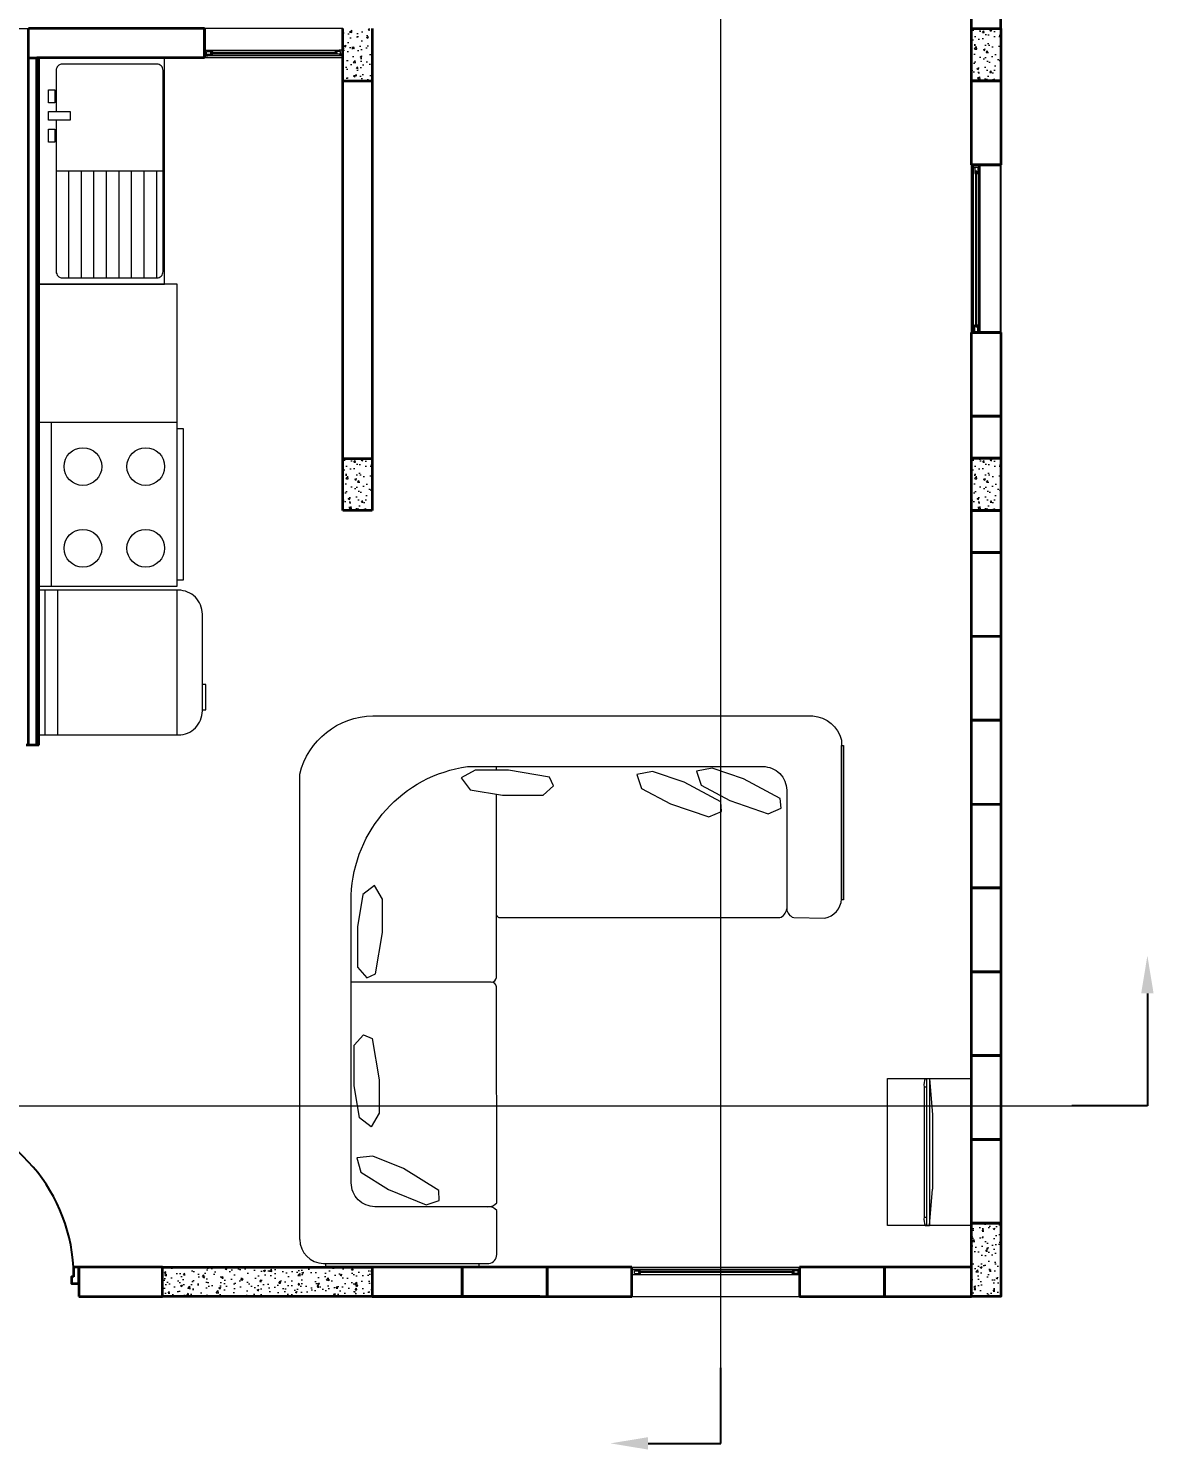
# Model space of a CAD drawing. Header units: inches. Extents: x -1721 to -596, y -6348 to -3031.
# Drawn here: x -664.06 to -658.69, y -3144.45 to -3137.67 of the extents above; entities that cross this region are included whole.
import ezdxf
from ezdxf import colors
from ezdxf.entities.mleader import LeaderData, LeaderLine
from ezdxf.math import Vec2, Vec3

# ---------------------------------------------------------------- set-up
doc = ezdxf.new("R2010")
doc.units = ezdxf.units.IN
doc.header["$MEASUREMENT"] = 0
for name, color, linetype, lineweight in [('A-DOOR-FULL', 4, 'Continuous', 25), ('A-FLOR-PATT', 8, 'Continuous', 18), ('A-FURN', 8, 'Continuous', 18), ('A-GLAZ-FULL', 4, 'Continuous', 18), ('A-WALL-FULL', 7, 'Continuous', 35), ('linee di sezione', 3, 'Continuous', 13)]:
    doc.layers.add(name, color=color, linetype=linetype, lineweight=lineweight)
doc.layers.add('Layer1', color=7, linetype='Continuous')
doc.styles.get("Standard").update_dxf_attribs({"font": 'Arial.ttf'})

msp = doc.modelspace()

# ---------------------------------------------------------------- hatches: boundary and pattern name
at = {"layer": 'A-FLOR-PATT'}
h = msp.add_hatch(dxfattribs=at)
h.set_pattern_fill('AR-CONC', color=256, scale=0.0005, style=0)
h.set_pattern_definition([(50, (-644.14583, -3056.56859), (0.091092334, -0.00796954), [0.009525, -0.104775]), (355, (-644.14583, -3056.56859), (-0.01762141, 0.09552832), [0.00762, -0.08382]), (100.451, (-644.13824, -3056.56926), (0.07347125, 0.08755834), [0.008095, -0.089045]), (46.1842, (-644.14583, -3056.54319), (0.13553952, -0.02102116), [0.0142875, -0.1571625]), (96.6356, (-644.13454, -3056.54495), (0.11870212, 0.12371278), [0.0121425, -0.1335675]), (351.184, (-644.14583, -3056.5432), (0.1187023, 0.12371256), [0.01143, -0.12573]), (21, (-644.13313, -3056.54954), (0.07580744, -0.05113276), [0.009525, -0.104775]), (326, (-644.13313, -3056.54954), (0.03090101, 0.09209398), [0.00762, -0.08382]), (71.4514, (-644.12681, -3056.553805), (0.10670825, 0.04096143), [0.008095, -0.089045]), (37.5, (-644.14583, -3056.568594), (0.001544302, 0.04227752), [0, -0.082804, 0, -0.08509, 0, -0.0841375]), (7.5, (-644.14583, -3056.568594), (0.033409831, 0.050090287), [0, -0.048514, 0, -0.080899, 0, -0.0320675]), (327.5, (-644.17415, -3056.568594), (0.067795298, -0.002864372), [0, -0.03175, 0, -0.09906, 0, -0.131445]), (317.5, (-644.18685, -3056.568594), (0.07406459, 0.012713246), [0, -0.041275, 0, -0.065786, 0, -0.093345])])
h.paths.add_polyline_path([(-662.4154, -3137.6695), (-662.5554, -3137.6695), (-662.5554, -3137.9195), (-662.4154, -3137.9195)])
h = msp.add_hatch(dxfattribs=at)
h.set_pattern_fill('AR-CONC', color=256, scale=0.0005, style=0)
h.set_pattern_definition([(50, (-641.14583, -3054.51859), (0.091092334, -0.00796954), [0.009525, -0.104775]), (355, (-641.14583, -3054.51859), (-0.01762141, 0.09552832), [0.00762, -0.08382]), (100.451, (-641.13824, -3054.51926), (0.07347125, 0.08755834), [0.008095, -0.089045]), (46.1842, (-641.14583, -3054.49319), (0.13553952, -0.02102116), [0.0142875, -0.1571625]), (96.6356, (-641.13454, -3054.49495), (0.11870212, 0.12371278), [0.0121425, -0.1335675]), (351.184, (-641.14583, -3054.4932), (0.1187023, 0.12371256), [0.01143, -0.12573]), (21, (-641.13313, -3054.49954), (0.07580744, -0.05113276), [0.009525, -0.104775]), (326, (-641.13313, -3054.49954), (0.03090101, 0.09209398), [0.00762, -0.08382]), (71.4514, (-641.12681, -3054.503805), (0.106708245, 0.04096143), [0.008095, -0.089045]), (37.5, (-641.14583, -3054.518594), (0.001544302, 0.04227752), [0, -0.082804, 0, -0.08509, 0, -0.0841375]), (7.5, (-641.14583, -3054.518594), (0.033409831, 0.050090287), [0, -0.048514, 0, -0.080899, 0, -0.0320675]), (327.5, (-641.17415, -3054.518594), (0.067795298, -0.002864372), [0, -0.03175, 0, -0.09906, 0, -0.131445]), (317.5, (-641.18685, -3054.518594), (0.07406459, 0.012713246), [0, -0.041275, 0, -0.065786, 0, -0.093345])])
h.paths.add_polyline_path([(-659.4154, -3137.6695), (-659.5554, -3137.6695), (-659.5554, -3137.9195), (-659.4154, -3137.9195)])
for points in [[(-663.2129, -3137.797), (-663.1987, -3137.797), (-663.1987, -3137.7995), (-663.2154, -3137.7995), (-663.2154, -3137.7732), (-663.2129, -3137.7732)], [(-662.5579, -3137.797), (-662.5721, -3137.797), (-662.5721, -3137.7995), (-662.5554, -3137.7995), (-662.5554, -3137.7732), (-662.5579, -3137.7732)], [(-659.5445, -3138.3362), (-659.542, -3138.3362), (-659.542, -3138.322), (-659.5208, -3138.322), (-659.5208, -3138.3362), (-659.5183, -3138.3362), (-659.5183, -3138.3195), (-659.5445, -3138.3195)], [(-659.5445, -3139.1028), (-659.542, -3139.1028), (-659.542, -3139.117), (-659.5208, -3139.117), (-659.5208, -3139.1028), (-659.5183, -3139.1028), (-659.5183, -3139.1195), (-659.5445, -3139.1195)], [(-661.1587, -3143.6157), (-661.1587, -3143.6132), (-661.1729, -3143.6132), (-661.1729, -3143.592), (-661.1587, -3143.592), (-661.1587, -3143.5895), (-661.1754, -3143.5895), (-661.1754, -3143.6157)], [(-660.3921, -3143.6157), (-660.3921, -3143.6132), (-660.3779, -3143.6132), (-660.3779, -3143.592), (-660.3921, -3143.592), (-660.3921, -3143.5895), (-660.3754, -3143.5895), (-660.3754, -3143.6157)]]:
    msp.add_hatch(color=256, dxfattribs=at).paths.add_polyline_path(points)
h = msp.add_hatch(dxfattribs=at)
h.set_pattern_fill('AR-CONC', color=256, scale=0.0005, style=0)
h.set_pattern_definition([(50, (-644.14583, -3056.56859), (0.091092334, -0.00796954), [0.009525, -0.104775]), (355, (-644.14583, -3056.56859), (-0.01762141, 0.09552832), [0.00762, -0.08382]), (100.451, (-644.13824, -3056.56926), (0.07347125, 0.08755834), [0.008095, -0.089045]), (46.1842, (-644.14583, -3056.54319), (0.13553952, -0.02102116), [0.0142875, -0.1571625]), (96.6356, (-644.13454, -3056.54495), (0.11870212, 0.12371278), [0.0121425, -0.1335675]), (351.184, (-644.14583, -3056.5432), (0.1187023, 0.12371256), [0.01143, -0.12573]), (21, (-644.13313, -3056.54954), (0.07580744, -0.05113276), [0.009525, -0.104775]), (326, (-644.13313, -3056.54954), (0.03090101, 0.09209398), [0.00762, -0.08382]), (71.4514, (-644.12681, -3056.553805), (0.106708245, 0.04096143), [0.008095, -0.089045]), (37.5, (-644.14583, -3056.568594), (0.001544302, 0.04227752), [0, -0.082804, 0, -0.08509, 0, -0.0841375]), (7.5, (-644.14583, -3056.568594), (0.033409831, 0.050090287), [0, -0.048514, 0, -0.080899, 0, -0.0320675]), (327.5, (-644.17415, -3056.568594), (0.067795298, -0.002864372), [0, -0.03175, 0, -0.09906, 0, -0.131445]), (317.5, (-644.18685, -3056.568594), (0.07406459, 0.012713246), [0, -0.041275, 0, -0.065786, 0, -0.093345])])
h.paths.add_polyline_path([(-662.4154, -3139.7195), (-662.5554, -3139.7195), (-662.5554, -3139.9695), (-662.4154, -3139.9695)])
h = msp.add_hatch(dxfattribs=at)
h.set_pattern_fill('AR-CONC', color=256, scale=0.0005, style=0)
h.set_pattern_definition([(50, (-641.144935, -3056.56859), (0.091092334, -0.00796954), [0.009525, -0.104775]), (355, (-641.144935, -3056.56859), (-0.01762141, 0.09552832), [0.00762, -0.08382]), (100.451, (-641.13734, -3056.56926), (0.07347125, 0.08755834), [0.008095, -0.089045]), (46.1842, (-641.14494, -3056.54319), (0.13553952, -0.02102116), [0.0142875, -0.1571625]), (96.6356, (-641.13364, -3056.54495), (0.11870212, 0.12371278), [0.0121425, -0.1335675]), (351.184, (-641.14494, -3056.5432), (0.1187023, 0.12371256), [0.01143, -0.12573]), (21, (-641.132235, -3056.54954), (0.07580744, -0.05113276), [0.009525, -0.104775]), (326, (-641.132235, -3056.54954), (0.03090101, 0.09209398), [0.00762, -0.08382]), (71.4514, (-641.12592, -3056.553805), (0.106708245, 0.04096143), [0.008095, -0.089045]), (37.5, (-641.144935, -3056.568594), (0.001544302, 0.04227752), [0, -0.082804, 0, -0.08509, 0, -0.0841375]), (7.5, (-641.144935, -3056.568594), (0.033409831, 0.050090287), [0, -0.048514, 0, -0.080899, 0, -0.0320675]), (327.5, (-641.173256, -3056.568594), (0.067795298, -0.002864372), [0, -0.03175, 0, -0.09906, 0, -0.131445]), (317.5, (-641.185956, -3056.568594), (0.07406459, 0.012713246), [0, -0.041275, 0, -0.065786, 0, -0.093345])])
h.paths.add_polyline_path([(-659.4145, -3139.7195), (-659.5545, -3139.7195), (-659.5545, -3139.9695), (-659.4145, -3139.9695)])
h = msp.add_hatch(dxfattribs=at)
h.set_pattern_fill('AR-CONC', color=256, scale=0.0005, style=0)
h.set_pattern_definition([(50, (-626.14083, -3056.56859), (0.091092334, -0.00796954), [0.009525, -0.104775]), (355, (-626.14083, -3056.56859), (-0.01762141, 0.09552832), [0.00762, -0.08382]), (100.451, (-626.13324, -3056.56926), (0.07347125, 0.08755834), [0.008095, -0.089045]), (46.1842, (-626.14083, -3056.54319), (0.13553952, -0.02102116), [0.0142875, -0.1571625]), (96.6356, (-626.12954, -3056.54495), (0.11870212, 0.12371278), [0.0121425, -0.1335675]), (351.184, (-626.14083, -3056.5432), (0.1187023, 0.12371256), [0.01143, -0.12573]), (21, (-626.12813, -3056.54954), (0.07580744, -0.05113276), [0.009525, -0.104775]), (326, (-626.12813, -3056.54954), (0.03090101, 0.09209398), [0.00762, -0.08382]), (71.4514, (-626.12181, -3056.553805), (0.106708245, 0.04096143), [0.008095, -0.089045]), (37.5, (-626.14083, -3056.568594), (0.001544302, 0.04227752), [0, -0.082804, 0, -0.08509, 0, -0.0841375]), (7.5, (-626.14083, -3056.568594), (0.033409831, 0.050090287), [0, -0.048514, 0, -0.080899, 0, -0.0320675]), (327.5, (-626.16915, -3056.568594), (0.067795298, -0.002864372), [0, -0.03175, 0, -0.09906, 0, -0.131445]), (317.5, (-626.18185, -3056.568594), (0.07406459, 0.012713246), [0, -0.041275, 0, -0.065786, 0, -0.093345])])
h.paths.add_polyline_path([(-659.5554, -3143.7195), (-659.4154, -3143.7195), (-659.4154, -3143.3695), (-659.5554, -3143.3695)])
h = msp.add_hatch(dxfattribs=at)
h.set_pattern_fill('AR-CONC', color=256, scale=0.0005, style=0)
h.set_pattern_definition([(50, (-644.15083, -3056.56859), (0.091092334, -0.00796954), [0.009525, -0.104775]), (355, (-644.15083, -3056.56859), (-0.01762141, 0.09552832), [0.00762, -0.08382]), (100.451, (-644.14324, -3056.56926), (0.07347125, 0.08755834), [0.008095, -0.089045]), (46.1842, (-644.15083, -3056.54319), (0.13553952, -0.02102116), [0.0142875, -0.1571625]), (96.6356, (-644.13954, -3056.54495), (0.11870212, 0.12371278), [0.0121425, -0.1335675]), (351.184, (-644.15083, -3056.5432), (0.1187023, 0.12371256), [0.01143, -0.12573]), (21, (-644.13813, -3056.54954), (0.07580744, -0.05113276), [0.009525, -0.104775]), (326, (-644.13813, -3056.54954), (0.03090101, 0.09209398), [0.00762, -0.08382]), (71.4514, (-644.13181, -3056.553805), (0.106708245, 0.04096143), [0.008095, -0.089045]), (37.5, (-644.15083, -3056.568594), (0.001544302, 0.04227752), [0, -0.082804, 0, -0.08509, 0, -0.0841375]), (7.5, (-644.15083, -3056.568594), (0.033409831, 0.050090287), [0, -0.048514, 0, -0.080899, 0, -0.0320675]), (327.5, (-644.17915, -3056.568594), (0.067795298, -0.002864372), [0, -0.03175, 0, -0.09906, 0, -0.131445]), (317.5, (-644.19185, -3056.568594), (0.07406459, 0.012713246), [0, -0.041275, 0, -0.065786, 0, -0.093345])])
h.paths.add_polyline_path([(-663.4154, -3143.5795), (-663.4154, -3143.7195), (-662.4154, -3143.7195), (-662.4154, -3143.5795)])

# ---------------------------------------------------------------- linework, layer by layer
at = {"layer": 'A-DOOR-FULL'}
msp.add_arc((-664.6377, -3143.6226), 0.7984, 3.09333, 83.36373, dxfattribs=at)
at = {"layer": 'A-FURN', "ltscale": 1.5}
msp.add_line((-664.5554, -3137.6695), (-664.0554, -3137.6695), dxfattribs=at)
at = {"layer": 'A-FURN'}
for p, q in [((-662.5554, -3137.6695), (-663.2154, -3137.6695)), ((-664.0054, -3138.8895), (-664.0054, -3137.8095)), ((-662.5554, -3137.8095), (-663.2154, -3137.8095)), ((-664.0054, -3138.8895), (-664.0054, -3139.5495)), ((-664.0054, -3140.3295), (-664.0054, -3139.5495)), ((-664.0053, -3140.3495), (-664.0053, -3141.0393)), ((-661.8214, -3141.208), (-661.8214, -3141.1907)), ((-659.7753, -3142.6795), (-659.7554, -3142.6795)), ((-659.7697, -3142.6795), (-659.7697, -3143.3795)), ((-659.7554, -3142.6795), (-659.7554, -3143.3795)), ((-659.7554, -3142.6795), (-659.7411, -3142.8527)), ((-659.7809, -3142.7186), (-659.7809, -3143.3404)), ((-659.7809, -3142.7186), (-659.7697, -3142.7186)), ((-659.7411, -3142.8527), (-659.7411, -3143.2063)), ((-659.7554, -3143.3795), (-659.7411, -3143.2063)), ((-661.8528, -3143.2904), (-662.4016, -3143.2904)), ((-661.8205, -3143.5192), (-661.8206, -3143.309)), ((-659.7809, -3143.3404), (-659.7697, -3143.3404)), ((-659.7753, -3143.3795), (-659.7554, -3143.3795)), ((-662.647, -3143.5614), (-661.8578, -3143.5614)), ((-661.1754, -3143.5795), (-660.3754, -3143.5795)), ((-661.1754, -3143.7195), (-660.3754, -3143.7195))]:
    msp.add_line(p, q, dxfattribs=at)
at = {"layer": 'A-FURN', "ltscale": 0.04}
msp.add_line((-662.5654, -3143.7195), (-662.6154, -3143.7195), dxfattribs=at)
at = {"layer": 'A-FURN'}
for points in [[(-664.0054, -3138.8895), (-663.4054, -3138.8895), (-663.4054, -3137.8095), (-664.0054, -3137.8095)], [(-663.9228, -3138.3495), (-663.4128, -3138.3495)], [(-663.8628, -3138.8595), (-663.8628, -3138.3495)], [(-663.8028, -3138.8595), (-663.8028, -3138.3495)], [(-663.7428, -3138.8595), (-663.7428, -3138.3495)], [(-663.6828, -3138.8595), (-663.6828, -3138.3495)], [(-663.6228, -3138.8595), (-663.6228, -3138.3495)], [(-663.5628, -3138.8595), (-663.5628, -3138.3495)], [(-663.5028, -3138.8595), (-663.5028, -3138.3495)], [(-663.4428, -3138.8595), (-663.4428, -3138.3495)], [(-663.3454, -3139.5495), (-663.3454, -3138.8895), (-664.0054, -3138.8895)], [(-664.0054, -3140.3295), (-663.3454, -3140.3295), (-663.3454, -3139.5495), (-664.0054, -3139.5495)], [(-663.9454, -3140.3295), (-663.9454, -3139.5495)], [(-663.3454, -3140.2995), (-663.3154, -3140.2995), (-663.3154, -3139.5795), (-663.3454, -3139.5795)], [(-664.0054, -3141.0395), (-663.3454, -3141.0395), (-663.3454, -3140.3495), (-664.0054, -3140.3495)], [(-663.9754, -3141.0395), (-663.9754, -3140.3495)], [(-663.9154, -3141.0395), (-663.9154, -3140.3495)], [(-663.2254, -3140.9195), (-663.2083, -3140.9195), (-663.2083, -3140.7995), (-663.2254, -3140.7995)], [(-661.7648, -3141.208), (-661.9236, -3141.208), (-661.9896, -3141.2453), (-661.9466, -3141.3017), (-661.7928, -3141.3274), (-661.5994, -3141.3274), (-661.5496, -3141.283), (-661.5683, -3141.2407), (-661.7648, -3141.208)], [(-660.9267, -3141.2651), (-661.0771, -3141.2139), (-661.1516, -3141.2281), (-661.129, -3141.2952), (-660.9917, -3141.3691), (-660.8086, -3141.4313), (-660.7472, -3141.4054), (-660.7512, -3141.3593), (-660.9267, -3141.2651)], [(-660.6427, -3141.2492), (-660.7931, -3141.198), (-660.8675, -3141.2122), (-660.845, -3141.2793), (-660.7077, -3141.3532), (-660.5246, -3141.4155), (-660.4631, -3141.3895), (-660.4672, -3141.3434), (-660.6427, -3141.2492)], [(-662.366, -3141.9828), (-662.366, -3141.824), (-662.4033, -3141.758), (-662.4597, -3141.801), (-662.4854, -3141.9548), (-662.4854, -3142.1482), (-662.441, -3142.198), (-662.3987, -3142.1793), (-662.366, -3141.9828)], [(-662.382, -3142.685), (-662.382, -3142.8438), (-662.4193, -3142.9098), (-662.4757, -3142.8668), (-662.5014, -3142.713), (-662.5014, -3142.5196), (-662.457, -3142.4698), (-662.4147, -3142.4885), (-662.382, -3142.685)], [(-662.2656, -3143.109), (-662.4125, -3143.0486), (-662.4877, -3143.0581), (-662.4693, -3143.1265), (-662.3369, -3143.2088), (-662.158, -3143.2822), (-662.095, -3143.2601), (-662.0962, -3143.2139), (-662.2656, -3143.109)]]:
    msp.add_lwpolyline(points, dxfattribs=at)
for points in [[(-663.9228, -3138.1077), (-663.9228, -3138.8295, 0.414214), (-663.8928, -3138.8595), (-663.4428, -3138.8595, 0.414214), (-663.4128, -3138.8295), (-663.4128, -3137.8695, 0.414214), (-663.4428, -3137.8395), (-663.8928, -3137.8395, 0.414214), (-663.9228, -3137.8695), (-663.9228, -3138.066)], [(-663.3454, -3141.0395), (-663.3394, -3141.0395, 0.414214), (-663.2254, -3140.9255), (-663.2254, -3140.4635, 0.414214), (-663.3394, -3140.3495), (-663.3454, -3140.3495)], [(-662.7603, -3143.4469), (-662.7603, -3141.2263, -0.34476), (-662.4112, -3140.9494), (-660.3124, -3140.9494, -0.319234), (-660.1746, -3141.0645), (-660.1746, -3141.8263)], [(-662.4016, -3143.2904, -0.414214), (-662.5149, -3143.1771), (-662.5149, -3141.8048, -0.362673), (-661.9597, -3141.1907), (-660.5501, -3141.1907, -0.414214), (-660.4368, -3141.304), (-660.4368, -3141.8698, 0.300115), (-660.4033, -3141.9113), (-660.2546, -3141.9144, 0.329904), (-660.1746, -3141.8232)], [(-661.8467, -3142.2189, 0.342193), (-661.821, -3142.1969), (-661.8214, -3141.3226)], [(-661.8211, -3141.9003, 0.140108), (-661.8106, -3141.9113), (-660.4702, -3141.9113, 0.300115), (-660.4368, -3141.8698)], [(-661.8206, -3143.2718), (-661.821, -3142.2411, 0.343088), (-661.8467, -3142.2189), (-662.5149, -3142.2189)]]:
    msp.add_lwpolyline(points, format="xyb", dxfattribs=at)
for points in [[(-663.929, -3138.0244), (-663.9602, -3138.0244), (-663.9602, -3137.9619), (-663.929, -3137.9619)], [(-663.8561, -3138.1077), (-663.9602, -3138.1077), (-663.9602, -3138.066), (-663.8561, -3138.066)], [(-663.929, -3138.2119), (-663.9602, -3138.2119), (-663.9602, -3138.1494), (-663.929, -3138.1494)], [(-660.1746, -3141.8263), (-660.1746, -3141.09), (-660.1653, -3141.09), (-660.1653, -3141.8263)], [(-659.9554, -3143.3795), (-659.9554, -3142.6795), (-659.5554, -3142.6795), (-659.5554, -3143.3795)], [(-662.6366, -3143.5795), (-662.6366, -3143.5614), (-661.9064, -3143.5614), (-661.9064, -3143.5795)]]:
    msp.add_lwpolyline(points, close=True, dxfattribs=at)
for centre in [(-663.7954, -3139.7595), (-663.4954, -3139.7595), (-663.7954, -3140.1495), (-663.4954, -3140.1495)]:
    msp.add_circle(centre, 0.09, dxfattribs=at)
for centre, radius, start, end in [((-659.7096, -3142.7088), 0.072, 155.93454, 187.81221), ((-661.8576, -3143.2449), 0.0457, 263.96073, 324.03854), ((-661.8576, -3143.3359), 0.0457, 35.96146, 96.03927), ((-659.7096, -3143.3501), 0.072, 172.18779, 204.06546), ((-662.6449, -3143.446), 0.1154, 180.42575, 268.97209), ((-661.863, -3143.5192), 0.0425, 277.07991, 0)]:
    msp.add_arc(centre, radius, start, end, dxfattribs=at)
at = {"layer": 'A-GLAZ-FULL'}
for p, q in [((-663.2154, -3137.7732), (-663.1987, -3137.7732)), ((-663.2129, -3137.7732), (-663.2129, -3137.797)), ((-663.1987, -3137.797), (-663.2129, -3137.797)), ((-663.2049, -3137.793), (-663.2049, -3137.7797)), ((-663.2049, -3137.7797), (-663.1758, -3137.7797)), ((-663.2049, -3137.793), (-663.1758, -3137.793)), ((-663.1987, -3137.7732), (-662.5721, -3137.7732)), ((-663.1987, -3137.797), (-663.1987, -3137.7995)), ((-662.5812, -3137.7839), (-663.1858, -3137.7839)), ((-663.1858, -3137.7839), (-663.1858, -3137.7889)), ((-662.5812, -3137.7889), (-663.1858, -3137.7889)), ((-663.1758, -3137.7839), (-663.1758, -3137.7797)), ((-663.1758, -3137.793), (-663.1758, -3137.7889)), ((-662.5554, -3137.793), (-663.1758, -3137.793)), ((-662.5659, -3137.7797), (-662.5912, -3137.7797)), ((-662.5912, -3137.7839), (-662.5912, -3137.7797)), ((-662.5912, -3137.793), (-662.5912, -3137.7889)), ((-662.5659, -3137.793), (-662.5912, -3137.793)), ((-662.5812, -3137.7889), (-662.5812, -3137.7839)), ((-662.5554, -3137.7732), (-662.5721, -3137.7732)), ((-662.5721, -3137.797), (-662.5579, -3137.797)), ((-662.5721, -3137.797), (-662.5721, -3137.7995)), ((-662.5721, -3137.797), (-662.5579, -3137.797)), ((-662.5721, -3137.7995), (-662.5721, -3137.797)), ((-662.5659, -3137.793), (-662.5659, -3137.7797)), ((-662.5579, -3137.7732), (-662.5579, -3137.797)), ((-662.5579, -3137.797), (-662.5579, -3137.7732)), ((-663.2154, -3137.7995), (-663.1987, -3137.7995)), ((-662.5721, -3137.7995), (-663.1987, -3137.7995)), ((-662.5554, -3137.7995), (-662.5721, -3137.7995)), ((-659.5445, -3139.1195), (-659.5445, -3138.3195)), ((-659.5381, -3138.3317), (-659.5247, -3138.3317)), ((-659.5381, -3138.3317), (-659.5381, -3138.3609)), ((-659.5247, -3138.3317), (-659.5247, -3138.3609)), ((-659.5183, -3138.3195), (-659.5183, -3139.1028)), ((-659.5183, -3139.1195), (-659.5183, -3138.3195)), ((-659.5381, -3138.3609), (-659.5339, -3138.3609)), ((-659.5339, -3139.0937), (-659.5339, -3138.3509)), ((-659.5289, -3138.3509), (-659.5339, -3138.3509)), ((-659.5289, -3139.0937), (-659.5289, -3138.3509)), ((-659.5289, -3138.3609), (-659.5247, -3138.3609)), ((-659.5381, -3139.1128), (-659.5381, -3139.0837)), ((-659.5381, -3139.0837), (-659.5339, -3139.0837)), ((-659.5289, -3139.0837), (-659.5247, -3139.0837)), ((-659.5247, -3139.1128), (-659.5247, -3139.0837)), ((-659.5445, -3139.1028), (-659.542, -3139.1028)), ((-659.542, -3139.1028), (-659.542, -3139.117)), ((-659.5339, -3139.0937), (-659.5289, -3139.0937)), ((-659.5208, -3139.1028), (-659.5183, -3139.1028)), ((-661.1754, -3143.5895), (-660.3921, -3143.5895)), ((-660.3754, -3143.5895), (-661.1754, -3143.5895)), ((-660.3754, -3143.6157), (-661.1754, -3143.6157)), ((-661.1632, -3143.6093), (-661.1632, -3143.596)), ((-661.1632, -3143.596), (-661.134, -3143.596)), ((-661.1632, -3143.6093), (-661.134, -3143.6093)), ((-660.4012, -3143.6001), (-661.144, -3143.6001)), ((-661.144, -3143.6001), (-661.144, -3143.6051)), ((-660.4012, -3143.6051), (-661.144, -3143.6051)), ((-661.134, -3143.6001), (-661.134, -3143.596)), ((-661.134, -3143.6093), (-661.134, -3143.6051)), ((-660.3821, -3143.596), (-660.4112, -3143.596)), ((-660.4112, -3143.6001), (-660.4112, -3143.596)), ((-660.4112, -3143.6093), (-660.4112, -3143.6051)), ((-660.3821, -3143.6093), (-660.4112, -3143.6093)), ((-660.4012, -3143.6051), (-660.4012, -3143.6001)), ((-660.3921, -3143.5895), (-660.3754, -3143.5895)), ((-660.3921, -3143.592), (-660.3921, -3143.5895)), ((-660.3921, -3143.6157), (-660.3921, -3143.6132)), ((-660.3921, -3143.6132), (-660.3779, -3143.6132)), ((-660.3821, -3143.6093), (-660.3821, -3143.596)), ((-660.3779, -3143.6132), (-660.3779, -3143.592))]:
    msp.add_line(p, q, dxfattribs=at)
at = {"layer": 'A-WALL-FULL'}
for p, q in [((-659.4154, -3137.6695), (-659.4154, -3134.6495)), ((-659.5554, -3137.6695), (-659.5554, -3134.7895)), ((-664.0554, -3141.0895), (-664.0554, -3137.6695)), ((-663.2154, -3137.6695), (-664.0554, -3137.6695)), ((-663.2154, -3137.6695), (-663.2154, -3137.8095)), ((-663.2154, -3137.8095), (-663.2154, -3137.6695)), ((-662.5554, -3137.9195), (-662.5554, -3137.6695)), ((-662.4154, -3137.6695), (-662.4154, -3137.9195)), ((-664.0554, -3137.8095), (-664.0154, -3137.8095)), ((-664.0154, -3141.0895), (-664.0154, -3137.8095)), ((-663.2154, -3137.8095), (-664.0154, -3137.8095)), ((-664.0054, -3141.0895), (-664.0054, -3137.8095)), ((-662.5554, -3137.9195), (-662.4154, -3137.9195)), ((-662.5554, -3139.9695), (-662.5554, -3137.9195)), ((-662.4154, -3137.9195), (-662.4154, -3139.9695)), ((-659.5545, -3137.9195), (-659.4145, -3137.9195)), ((-659.5545, -3138.3195), (-659.5545, -3137.9195)), ((-659.5545, -3138.3195), (-659.5545, -3137.9195)), ((-659.4145, -3137.9195), (-659.4145, -3138.3195)), ((-659.4145, -3137.9195), (-659.4145, -3138.3195)), ((-659.4145, -3138.3195), (-659.5545, -3138.3195)), ((-659.5545, -3138.3195), (-659.4145, -3138.3195)), ((-659.5545, -3138.3195), (-659.4145, -3138.3195)), ((-659.4145, -3138.3195), (-659.5545, -3138.3195)), ((-659.5545, -3138.3195), (-659.4145, -3138.3195)), ((-659.5183, -3138.3195), (-659.5183, -3138.7195)), ((-659.5183, -3138.7195), (-659.5183, -3139.1195)), ((-659.4145, -3139.1195), (-659.5545, -3139.1195)), ((-659.5545, -3139.1195), (-659.4145, -3139.1195)), ((-659.5545, -3139.1195), (-659.4145, -3139.1195)), ((-659.4145, -3139.1195), (-659.5545, -3139.1195)), ((-659.5545, -3139.1195), (-659.4145, -3139.1195)), ((-659.5545, -3139.5195), (-659.5545, -3139.1195)), ((-659.5545, -3139.5195), (-659.5545, -3139.1195)), ((-659.4145, -3139.1195), (-659.4145, -3139.5195)), ((-659.4145, -3139.1195), (-659.4145, -3139.5195)), ((-659.4145, -3139.5195), (-659.5545, -3139.5195)), ((-659.5545, -3139.5195), (-659.4145, -3139.5195)), ((-659.4145, -3139.5195), (-659.5545, -3139.5195)), ((-659.5545, -3139.7195), (-659.5545, -3139.5195)), ((-659.4145, -3139.5195), (-659.4145, -3139.7195)), ((-662.5554, -3139.7211), (-662.4154, -3139.7211)), ((-659.4145, -3139.7195), (-659.5545, -3139.7195)), ((-662.4154, -3139.9695), (-662.5554, -3139.9695)), ((-659.5554, -3139.9695), (-659.4154, -3139.9695)), ((-659.5554, -3140.1695), (-659.5554, -3139.9695)), ((-659.4154, -3139.9695), (-659.4154, -3140.1695)), ((-659.4154, -3140.1695), (-659.5554, -3140.1695)), ((-659.5554, -3140.1695), (-659.4154, -3140.1695)), ((-659.5554, -3140.5695), (-659.5554, -3140.1695)), ((-659.4154, -3140.1695), (-659.4154, -3140.5695)), ((-659.5554, -3140.9695), (-659.5554, -3140.5695)), ((-659.5554, -3140.9695), (-659.5554, -3140.5695)), ((-659.5554, -3140.5695), (-659.4154, -3140.5695)), ((-659.4154, -3140.5695), (-659.4154, -3140.9695)), ((-659.4154, -3140.5695), (-659.4154, -3140.9695)), ((-659.5554, -3140.9695), (-659.4154, -3140.9695)), ((-659.4154, -3140.9695), (-659.5554, -3140.9695)), ((-659.5554, -3140.9695), (-659.4154, -3140.9695)), ((-659.4154, -3140.9695), (-659.5554, -3140.9695)), ((-659.5554, -3141.3695), (-659.5554, -3140.9695)), ((-659.5554, -3141.3695), (-659.5554, -3140.9695)), ((-659.4154, -3140.9695), (-659.4154, -3141.3695)), ((-659.4154, -3140.9695), (-659.4154, -3141.3695)), ((-664.0054, -3141.0895), (-664.0654, -3141.0895)), ((-659.5554, -3141.7695), (-659.5554, -3141.3695)), ((-659.5554, -3141.3695), (-659.4154, -3141.3695)), ((-659.4154, -3141.3695), (-659.4154, -3141.7695)), ((-659.4154, -3141.7695), (-659.5554, -3141.7695)), ((-659.5554, -3141.7695), (-659.4154, -3141.7695)), ((-659.5554, -3142.1695), (-659.5554, -3141.7695)), ((-659.4154, -3141.7695), (-659.4154, -3142.1695)), ((-659.4154, -3142.1695), (-659.5554, -3142.1695)), ((-659.5554, -3142.1695), (-659.4154, -3142.1695)), ((-659.5554, -3142.5695), (-659.5554, -3142.1695)), ((-659.4154, -3142.1695), (-659.4154, -3142.5695)), ((-659.4154, -3142.5695), (-659.5554, -3142.5695)), ((-659.5554, -3142.5695), (-659.4154, -3142.5695)), ((-659.5554, -3142.9695), (-659.5554, -3142.5695)), ((-659.4154, -3142.5695), (-659.4154, -3142.9695)), ((-659.4154, -3142.9695), (-659.5554, -3142.9695)), ((-659.5554, -3142.9695), (-659.4154, -3142.9695)), ((-659.5554, -3143.3695), (-659.5554, -3142.9695)), ((-659.4154, -3142.9695), (-659.4154, -3143.3695)), ((-659.4154, -3143.3695), (-659.5554, -3143.3695)), ((-661.1754, -3143.5795), (-662.6366, -3143.5795)), ((-661.9854, -3143.5795), (-662.4154, -3143.5795)), ((-661.9854, -3143.5795), (-661.9854, -3143.7195)), ((-661.9854, -3143.7195), (-661.9854, -3143.5795)), ((-661.5804, -3143.5795), (-661.5804, -3143.7195)), ((-661.5804, -3143.7195), (-661.5804, -3143.5795)), ((-661.1754, -3143.7195), (-661.1754, -3143.5795)), ((-659.9704, -3143.5795), (-660.3754, -3143.5795)), ((-660.3754, -3143.5795), (-660.3754, -3143.7195)), ((-659.5554, -3143.5795), (-659.9704, -3143.5795)), ((-659.9704, -3143.5795), (-659.9704, -3143.7195)), ((-659.9704, -3143.7195), (-659.9704, -3143.5795)), ((-662.4154, -3143.7195), (-661.9854, -3143.7195)), ((-661.9854, -3143.7195), (-661.5804, -3143.7195)), ((-661.5804, -3143.7195), (-661.1754, -3143.7195)), ((-660.3754, -3143.7195), (-659.9704, -3143.7195)), ((-659.9704, -3143.7195), (-659.5554, -3143.7195))]:
    msp.add_line(p, q, dxfattribs=at)
at = {"layer": 'A-WALL-FULL', "ltscale": 0.8}
msp.add_line((-661.6154, -3143.7195), (-662.4154, -3143.7195), dxfattribs=at)
at = {"layer": 'A-WALL-FULL'}
for points in [[(-659.5554, -3137.6695), (-659.4154, -3137.6695), (-659.4154, -3137.9195), (-659.5554, -3137.9195)], [(-659.5545, -3139.7195), (-659.4145, -3139.7195), (-659.4145, -3139.9695), (-659.5545, -3139.9695)], [(-659.5554, -3143.3695), (-659.4154, -3143.3695), (-659.4154, -3143.7195), (-659.5554, -3143.7195)], [(-663.8154, -3143.7195), (-663.4154, -3143.7195), (-663.4154, -3143.5795), (-663.8154, -3143.5795)], [(-663.4154, -3143.5795), (-662.4154, -3143.5795), (-662.4154, -3143.7195), (-663.4154, -3143.7195)]]:
    msp.add_lwpolyline(points, close=True, dxfattribs=at)
for points in [[(-663.8404, -3143.6245), (-663.8504, -3143.6245), (-663.8504, -3143.6565), (-663.8154, -3143.6565), (-663.8154, -3143.6245)], [(-663.8154, -3143.6245), (-663.8154, -3143.6245), (-663.8154, -3143.5795), (-663.8404, -3143.5795), (-663.8404, -3143.6245)], [(-663.8154, -3143.6245), (-663.8154, -3143.6245), (-663.8154, -3143.5795), (-663.8404, -3143.5795), (-663.8404, -3143.6245)]]:
    msp.add_lwpolyline(points, dxfattribs=at)
at = {"layer": 'Layer1', "color": 7}
msp.add_line((-662.5721, -3137.7982), (-662.5721, -3137.7997), dxfattribs=at)
at = {"layer": 'Layer1', "color": 251, "true_color": 0x636466}
for p, q in [((-659.5545, -3138.3195), (-659.5545, -3139.1195)), ((-659.4145, -3139.1195), (-659.4145, -3138.3195))]:
    msp.add_line(p, q, dxfattribs=at)
at = {"layer": 'linee di sezione', "lineweight": 13}
for p, q in [((-660.7516, -3144.0595), (-660.7516, -3134.3095)), ((-669.2554, -3142.81), (-659.0754, -3142.81))]:
    msp.add_line(p, q, dxfattribs=at)

# ---------------------------------------------------------------- leaders
ml = msp.add_multileader_mtext('Standard', dxfattribs=at)
ml.set_content('', color=256)
ml.set_leader_properties()
ml.build(insert=Vec2(0, 0))
ml.multileader.update_dxf_attribs({"dogleg_length": 0.36, "arrow_head_size": 0.18})
ctx = ml.context
ctx.base_point, ctx.char_height, ctx.arrow_head_size, ctx.landing_gap_size, ctx.plane_origin = Vec3(-659.2554, -3142.81), 0.18, 0.18, 0.09, Vec3(-658.7154, -3142.093)
ctx.text_align_type = 2
notes = []
notes.append((ctx, [(0, (1, 1, 0), (-658.7154, -3142.81), (-1, 0), 0.36, [(0, [(-658.7154, -3142.093)], 0, [])])]))
ctx.mtext.insert, ctx.mtext.alignment, ctx.mtext.flow_direction = Vec3(-659.1654, -3142.72), 3, 5
ml = msp.add_multileader_mtext('Standard', dxfattribs=at)
ml.set_content('', color=256)
ml.set_leader_properties()
ml.build(insert=Vec2(0, 0))
ml.multileader.update_dxf_attribs({"dogleg_length": 0.36, "arrow_head_size": 0.18})
ctx = ml.context
ctx.base_point, ctx.char_height, ctx.arrow_head_size, ctx.landing_gap_size, ctx.plane_origin, ctx.plane_x_axis, ctx.plane_y_axis = Vec3(-660.7516, -3144.0595), 0.18, 0.18, 0.09, Vec3(-661.2781, -3144.4195), Vec3(0, 1), Vec3(-1, 0)
notes.append((ctx, [(0, (1, 1, 0), (-660.7516, -3144.4195), (0, 1), 0.36, [(0, [(-661.2781, -3144.4195)], 0, [])])]))
ctx.mtext.insert, ctx.mtext.text_direction, ctx.mtext.rotation, ctx.mtext.flow_direction = Vec3(-660.8416, -3143.9695), Vec3(0, 1), 1.570796, 5
for ctx, leaders in notes:
    for number, flags, end, landing, length, lines in leaders:
        leader = LeaderData()
        leader.index, (leader.has_last_leader_line, leader.has_dogleg_vector, leader.attachment_direction) = number, flags
        leader.last_leader_point, leader.dogleg_vector, leader.dogleg_length = Vec3(end), Vec3(landing), length
        for number, points, colour, breaks in lines:
            line = LeaderLine()
            line.index, line.vertices, line.color, line.breaks = number, Vec3.list(points), colors.encode_raw_color(colour), breaks
            leader.lines.append(line)
        ctx.leaders.append(leader)

doc.saveas('drawing.dxf')
